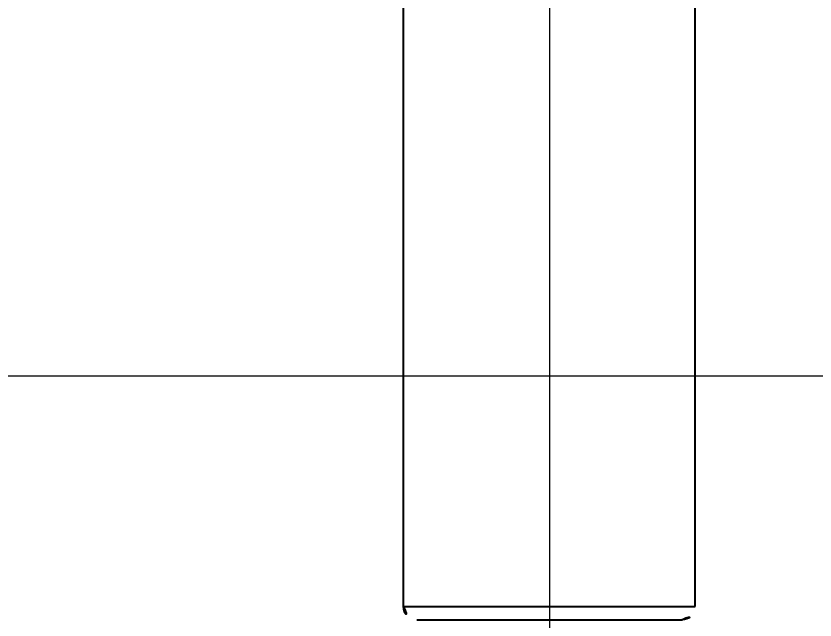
# Model space of a CAD drawing. Extents: x 16296660632 to 16296678186, y -37409619871 to -37409616409.
# Drawn here: x 16296676262.1 to 16296676322.4, y -37409617620.8 to -37409617575.2 of the extents above; entities that cross this region are included whole.
import ezdxf

# ---------------------------------------------------------------- set-up
doc = ezdxf.new("R2010")
doc.units = 0
doc.header["$LTSCALE"] = 10
doc.header["$MEASUREMENT"] = 0
doc.header["$PDMODE"] = 3
doc.header["$PDSIZE"] = -10
doc.linetypes.add('CENTER2', pattern=[28.575, 19.05, -3.175, 3.175, -3.175])
doc.layers.get('0').update_dxf_attribs({"linetype": 'CONTINUOUS'})
doc.layers.get('DEFPOINTS').update_dxf_attribs({"linetype": 'CONTINUOUS'})
doc.layers.add('Cneter', color=1, linetype='CENTER2', lineweight=13)
doc.styles.add('Daelim Dimension', font='')
doc.styles.get('Daelim Dimension').set_extended_font_data('나눔고딕')
doc.dimstyles.new('DEFAULT', dxfattribs={"dimscale": 2, "dimtxt": 2, "dimasz": 2, "dimexe": 0, "dimexo": 2, "dimgap": 1, "dimtad": 1, "dimdec": 1, "dimzin": 9, "dimdsep": 46, "dimtxsty": 'Daelim Dimension', "dimcen": 0.5, "dimclrd": 252, "dimclre": 252, "dimclrt": 3, "dimadec": 1, "dimazin": 0, "dimtfac": 1, "dimtdec": 1, "dimtix": 1, "dimtmove": 0, "dimatfit": 3, "dimfxl": 1, "dimtolj": 1, "dimtzin": 1, "dimlwd": 9, "dimlwe": 9, "dimarcsym": 0})

# ---------------------------------------------------------------- blocks, each defined once
blk = doc.blocks.new('*D5')
at = {"color": 5, "lineweight": 9, "ltscale": 0.5, "transparency": 16777216}
for p, q in [((16296675907.391911, -37409617646.304893), (16296675907.391911, -37409617600.336128)), ((16296676407.391911, -37409617646.304893), (16296676407.391911, -37409617600.336128)), ((16296675915.391911, -37409617602.336128), (16296676399.391911, -37409617602.336128))]:
    blk.add_line(p, q, dxfattribs=at)
at = {"color": 5, "ltscale": 0.5, "transparency": 16777216}
for points in [[(16296675915.391911, -37409617601.002792), (16296675915.391911, -37409617603.669456), (16296675907.391911, -37409617602.336128)], [(16296676399.391911, -37409617601.002792), (16296676399.391911, -37409617603.669456), (16296676407.391911, -37409617602.336128)]]:
    blk.add_solid(points, dxfattribs=at)
at = {"layer": 'DEFPOINTS', "color": 0, "ltscale": 0.5, "transparency": 16777216}
for p in [(16296676407.391911, -37409617602.336128), (16296675907.391911, -37409617650.304893), (16296676407.391911, -37409617650.304893)]:
    blk.add_point(p, dxfattribs=at)
at = {"color": 7, "ltscale": 0.5, "transparency": 16777216, "insert": (16296676157.391911, -37409617589.47776), "char_height": 20, "attachment_point": 5, "style": 'Daelim Dimension'}
blk.add_mtext('\\A1;500', dxfattribs=at)

msp = doc.modelspace()

# ---------------------------------------------------------------- linework, layer by layer
at = {"ltscale": 0.5}
for p, q in [((16296676291.391911, -37409617619.755272), (16296676291.391911, -37409617320.805267)), ((16296676291.391911, -37409617619.755272), (16296676291.391911, -37409617320.805267)), ((16296676313.391911, -37409617619.755272), (16296676313.391911, -37409617320.805267)), ((16296676313.391911, -37409617619.755272), (16296676313.391911, -37409617320.805267)), ((16296676291.391911, -37409617619.755272), (16296676313.391911, -37409617619.755272)), ((16296676292.391911, -37409617620.755272), (16296676312.391911, -37409617620.755272))]:
    msp.add_line(p, q, dxfattribs=at)
for centre, start, end in [((16296676292.391911, -37409617619.755272), 180, 270), ((16296676312.391911, -37409617619.755272), 270, 0)]:
    msp.add_arc(centre, 1, start, end, dxfattribs=at)
at = {"layer": 'Cneter', "lineweight": 5, "ltscale": 0.5}
msp.add_line((16296676302.391911, -37409616566.340027), (16296676302.391911, -37409617650.434242), dxfattribs=at)

# ---------------------------------------------------------------- dimensions: what is measured, and where the dimension line sits
at = {"ltscale": 0.5}
dim = msp.add_linear_dim(base=(16296676407.391911, -37409617602.336128), p1=(16296675907.391911, -37409617650.304893), p2=(16296676407.391911, -37409617650.304893), dimstyle='DEFAULT', override={"dimtxt": 10, "dimasz": 4, "dimexe": 1, "dimdec": 0, "dimclrd": 5, "dimclre": 5, "dimclrt": 7}, dxfattribs=at)
dim.commit()
dim.dimension.update_dxf_attribs({"geometry": '*D5', "text_midpoint": (16296676157.391911, -37409617589.47776)})

doc.saveas('drawing.dxf')
